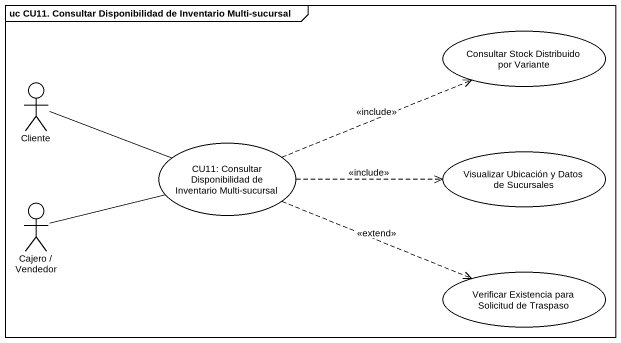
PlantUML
@startuml
mainframe uc CU11. Consultar Disponibilidad de Inventario Multi-sucursal
usecase "Consultar Stock Distribuido por Variante" as Consultar_Stock_Distribuido
actor Cliente
usecase "CU11: Consultar Disponibilidad de Inventario Multi-sucursal" as CU11_Consultar
usecase "Visualizar Ubicación y Datos de Sucursales" as Visualizar_Ubicación_y
actor "Cajero / Vendedor" as Cajero_Vendedor
usecase "Verificar Existencia para Solicitud de Traspaso" as Verificar_Existencia_para
Cliente -right- CU11_Consultar
CU11_Consultar .right.> Consultar_Stock_Distribuido : <<include>>
CU11_Consultar .right.> Visualizar_Ubicación_y : <<include>>
CU11_Consultar .right.> Verificar_Existencia_para : <<extend>>
Cajero_Vendedor -right- CU11_Consultar
@enduml
